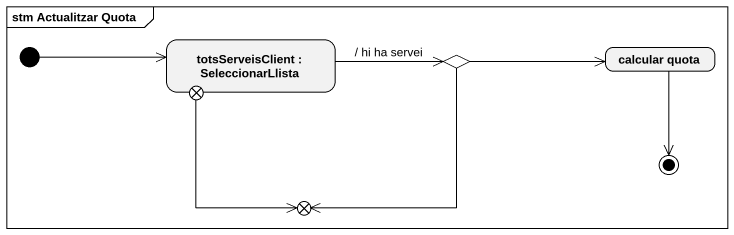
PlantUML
@startuml
mainframe stm Actualitzar Quota
hide empty description
state "totsServeisClient : SeleccionarLlista" as totsServeisClient
state exit1 <<choice>>
state choice1 <<choice>>
state "calcular quota" as calcular_quota
state exit2 <<choice>>
[*] -right-> totsServeisClient
totsServeisClient -right-> choice1 : / hi ha servei
exit1 --> exit2
choice1 -right-> calcular_quota
choice1 --> exit2
calcular_quota --> [*]
@enduml
